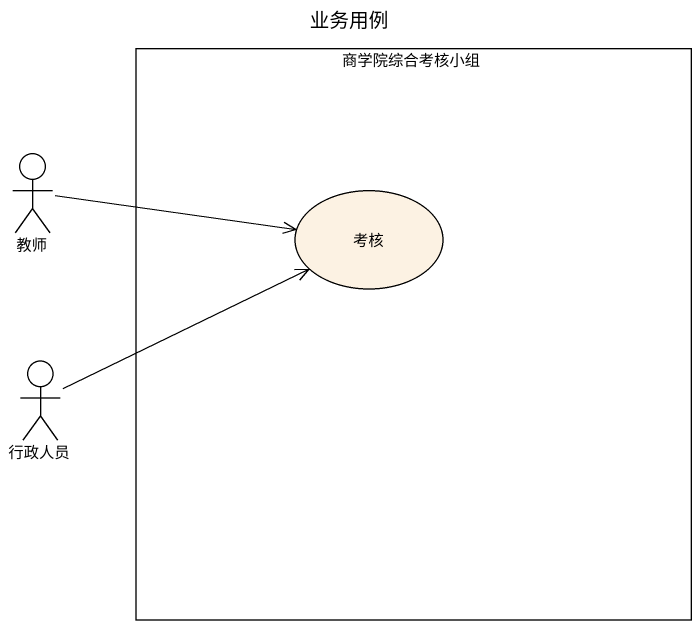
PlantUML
@startuml
title 业务用例
rectangle 商学院综合考核小组 {
  usecase 考核
}
actor 教师
actor 行政人员
教师 -right-> 考核
行政人员 -right-> 考核
@enduml
